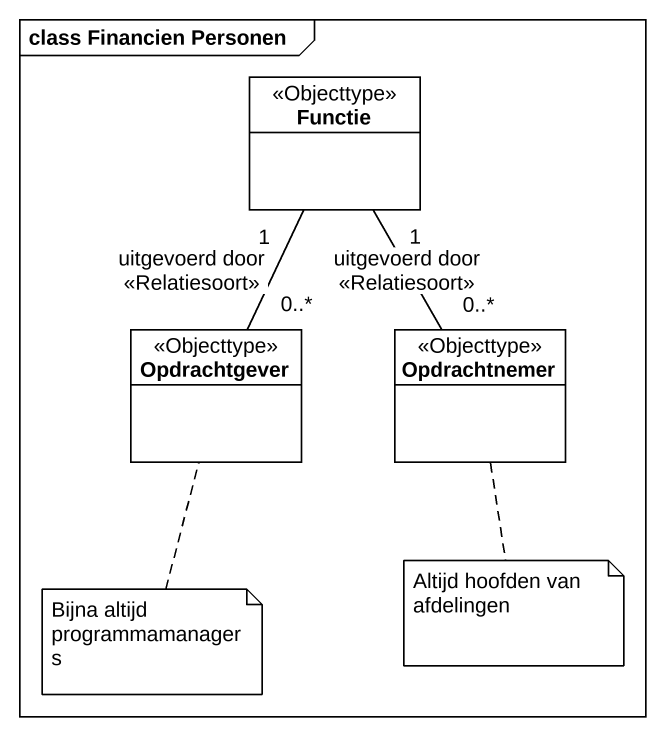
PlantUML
@startuml
mainframe class Financien Personen
hide circle
hide empty members
class Functie <<Objecttype>>
class Opdrachtgever <<Objecttype>>
class Opdrachtnemer <<Objecttype>>
Opdrachtgever "0..*" -up- "1" Functie : uitgevoerd door\n<<Relatiesoort>>
Opdrachtnemer "0..*" -up- "1" Functie : uitgevoerd door\n<<Relatiesoort>>
note bottom of Opdrachtgever : Bijna altijd programmamanagers
note bottom of Opdrachtnemer : Altijd hoofden van afdelingen
@enduml
